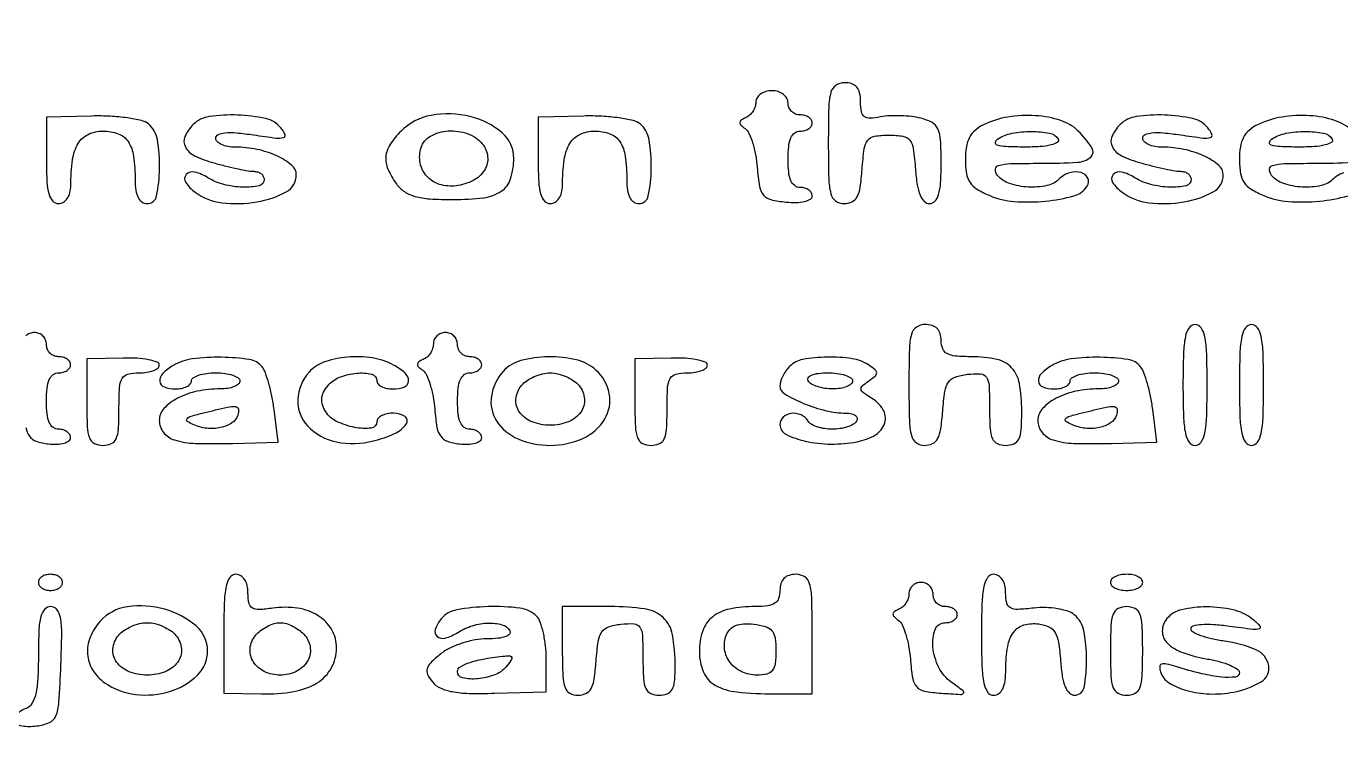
# Model space of a CAD drawing. Extents: x 0 to 1066, y 0 to 761.
# Drawn here: x 984.79 to 998.58, y 119.58 to 127.07 of the extents above; entities that cross this region are included whole.
import ezdxf

# ---------------------------------------------------------------- set-up
doc = ezdxf.new("R2010")
doc.units = 0
doc.header["$MEASUREMENT"] = 0

msp = doc.modelspace()

# ---------------------------------------------------------------- linework, layer by layer
for points in [[(710.559243, 95.267872, -0.000023), (733.258836, 95.240684, -0.000004), (756.324384, 95.211821, -0.198594)], [(542.992229, 95.24091, -0.000004), (565.972908, 95.212432, -0.198597)], [(606.442229, 95.24091, -0.000004), (629.422908, 95.212432, -0.198597)], [(669.892229, 95.24091, -0.000004), (692.872908, 95.212432, -0.198597)], [(998.703, 125.9694, 0.119707), (998.520812, 126.080379, 0.060723), (998.255454, 126.130737, 0.057529), (997.965768, 126.116621, 0.07156), (997.70895, 126.035346, 0.066708), (997.620209, 125.976877, 0.093763), (997.561616, 125.902616, 0.081335), (997.529043, 125.803898, 0.039121), (997.5186, 125.670636, 0.03965), (997.530159, 125.5251, 0.109137), (997.567741, 125.429883, 0.108122), (997.642181, 125.358842, 0.038504), (997.773997, 125.291939, 0.07968), (998.032169, 125.230488, 0.043035), (998.359756, 125.234212, 0.041612), (998.65825, 125.288702, 0.189202)], [(998.614504, 125.532483, 0.127389), (998.507894, 125.469734, -0.143547), (998.375182, 125.397189, -0.067064), (998.178107, 125.381156, -0.066933), (997.983233, 125.417911, -0.14041), (997.857, 125.5041, -0.180724), (997.834823, 125.567776, -0.330369), (997.866885, 125.609035, -0.062612), (997.991564, 125.627491, -0.005475), (998.311941, 125.631, 0.013836), (998.697876, 125.641682, 0.165999)], [(984.78222, 122.859262, 0.114798), (984.821146, 122.765034, 0.159529), (984.891087, 122.713602, 0.050821), (985.01895, 122.685531, 0.036601), (985.108075, 122.68184, 0.058686), (985.183259, 122.693127, 0.081602), (985.234284, 122.716472, 0.249719), (985.2516, 122.748981, 0.139401), (985.241818, 122.783385, 0.100013), (985.214323, 122.812698, 0.085452), (985.173201, 122.832438, 0.069375), (985.1247, 122.8392, -0.164293), (985.068065, 122.858326, -0.129352), (985.028014, 122.9097, -0.075863), (985.004728, 122.999599, -0.025511), (984.9978, 123.1353, -0.025511), (985.004728, 123.271001, -0.075863), (985.028014, 123.3609, -0.129352), (985.068065, 123.412274, -0.164293), (985.1247, 123.4314, 0.064853), (985.173214, 123.437719, 0.082425), (985.214323, 123.456251, 0.098894), (985.241823, 123.483737, 0.148195), (985.2516, 123.516, 0.148195), (985.241823, 123.548263, 0.098894), (985.214323, 123.575749, 0.082425), (985.173214, 123.594281, 0.064853), (985.1247, 123.6006, -0.099038), (985.07627, 123.610288, -0.097945), (985.035077, 123.637877, -0.097945), (985.007488, 123.67907, -0.099038), (984.9978, 123.7275, 0.099038), (984.988112, 123.77593, 0.097945), (984.960523, 123.817123, 0.097945), (984.91933, 123.844712, 0.099038), (984.8709, 123.8544, 0.09335), (984.822459, 123.845277, 0.096425), (984.781277, 123.819194, 0.099164)]]:
    msp.add_lwpolyline(points, format="xyb")
for points in [[(992.4426, 126.27255, -0.080037), (992.434702, 126.223526, -0.064268), (992.411536, 126.175301, -0.065096), (992.377281, 126.135141, -0.087504), (992.33685, 126.109791, 0.046343), (992.28971, 126.085364, 0.240697), (992.275405, 126.060819, 0.216661), (992.286281, 126.032898, 0.038187), (992.330548, 125.995893, -0.132308), (992.370758, 125.946951, -0.030843), (992.408847, 125.846675, -0.02971), (992.439629, 125.721935, -0.025338), (992.457448, 125.587602, 0.019997), (992.481755, 125.388023, 0.133864), (992.5228, 125.297893, 0.163069), (992.599966, 125.250154, 0.033665), (992.75985, 125.22379, 0.029775), (992.86677, 125.219876, 0.051008), (992.955241, 125.230981, 0.070483), (993.015339, 125.254121, 0.272062), (993.0348, 125.28724, 0.139787), (993.025018, 125.321545, 0.099973), (992.997523, 125.350774, 0.08532), (992.956402, 125.370458, 0.069166), (992.9079, 125.3772, -0.164293), (992.851265, 125.396326, -0.129352), (992.811214, 125.4477, -0.075863), (992.787928, 125.537599, -0.025511), (992.781, 125.6733, -0.025511), (992.787928, 125.809001, -0.075863), (992.811214, 125.8989, -0.129352), (992.851265, 125.950274, -0.164293), (992.9079, 125.9694, 0.064853), (992.956414, 125.975719, 0.082425), (992.997523, 125.994251, 0.098894), (993.025023, 126.021737, 0.148195), (993.0348, 126.054, 0.148195), (993.025023, 126.086263, 0.098894), (992.997523, 126.113749, 0.082425), (992.956414, 126.132281, 0.064853), (992.9079, 126.1386, -0.099038), (992.85947, 126.148288, -0.097945), (992.818277, 126.175877, -0.097945), (992.790688, 126.21707, -0.099038), (992.781, 126.2655, 0.130775), (992.768039, 126.314209, 0.10214), (992.73165, 126.355387, 0.08892), (992.676892, 126.382936, 0.072314), (992.6118, 126.3924, 0.069108), (992.547131, 126.383419, 0.085282), (992.492303, 126.357194, 0.099962), (992.455643, 126.318253, 0.139896)], [(993.204, 125.8425, 0.006055), (993.208523, 125.46901, 0.057365), (993.230628, 125.31081, 0.172615), (993.280824, 125.236692, 0.159749), (993.368336, 125.208, 0.112123), (993.451404, 125.226865, 0.160679), (993.505445, 125.278772, 0.086187), (993.538425, 125.380001, 0.017695), (993.558686, 125.56755, -0.015327), (993.581124, 125.784889, -0.13272), (993.618455, 125.87382, -0.191157), (993.689496, 125.915607, -0.038508), (993.8385, 125.9271, -0.038508), (993.987504, 125.915607, -0.191157), (994.058545, 125.87382, -0.13272), (994.095876, 125.784889, -0.015327), (994.118314, 125.56755, 0.021194), (994.136904, 125.406061, 0.058471), (994.167822, 125.295972, 0.098074), (994.210897, 125.231097, 0.199886), (994.266364, 125.208, 0.213541), (994.323025, 125.233355, 0.112314), (994.361125, 125.302181, 0.055946), (994.38248, 125.426499, 0.014587), (994.3884, 125.629388, 0.013186), (994.381917, 125.875172, 0.092517), (994.353872, 125.991154, 0.162173), (994.292378, 126.058056, 0.065102), (994.175337, 126.104252, 0.033089), (994.078501, 126.121848, 0.020518), (993.963192, 126.13023, 0.020555), (993.84817, 126.129129, 0.034566), (993.752337, 126.117595, -0.034342), (993.640257, 126.104055, -0.177245), (993.581528, 126.122176, -0.191456), (993.550977, 126.172873, -0.041024), (993.5424, 126.277232, 0.050702), (993.532975, 126.369942, 0.125681), (993.503336, 126.430879, 0.143563), (993.4511, 126.465318, 0.074563), (993.3732, 126.477, 0.150217), (993.282288, 126.449056, 0.180365), (993.23079, 126.376537, 0.059311), (993.208467, 126.220526, 0.005909)], [(984.9978, 125.662172, 0.012582), (985.00349, 125.4361, 0.055591), (985.02486, 125.304845, 0.119533), (985.064345, 125.23432, 0.208563), (985.1247, 125.208, 0.135856), (985.175433, 125.222044, 0.110063), (985.216544, 125.261068, 0.088772), (985.243387, 125.321975, 0.058056), (985.252755, 125.39835, -0.03228), (985.271835, 125.668131, -0.100176), (985.331491, 125.839592, -0.150395), (985.436385, 125.934933, -0.110237), (985.590816, 125.9694, -0.088447), (985.751891, 125.940682, -0.160678), (985.855523, 125.858326, -0.113007), (985.911962, 125.706359, -0.032648), (985.9284, 125.454881, 0.035349), (985.936043, 125.346912, 0.083558), (985.960421, 125.270297, 0.125617), (986.00074, 125.224762, 0.150151), (986.0553, 125.208, 0.355535), (986.153837, 125.288205, 0.047363), (986.185409, 125.574712, 0.046206), (986.161685, 125.881204, 0.178994), (986.067914, 126.043531, 0.11682), (985.994933, 126.079702, 0.021736), (985.846813, 126.107282, 0.022234), (985.667063, 126.124621, 0.018691), (985.475714, 126.127362), (984.9978, 126.116345)], [(986.53752, 126.03708, 0.093539), (986.451768, 125.911431, 0.230255), (986.456153, 125.802669, 0.15953), (986.552967, 125.710377, 0.04358), (986.75325, 125.635448, 0.007651), (986.882464, 125.601685, 0.008467), (987.008372, 125.573086, 0.007956), (987.116484, 125.552237, 0.042559), (987.17625, 125.546872, -0.078447), (987.216647, 125.54031, -0.090206), (987.250936, 125.521687, -0.100284), (987.273863, 125.494102, -0.124015), (987.282, 125.4618, -0.351039), (987.229406, 125.396119, -0.06279), (987.06163, 125.380136, -0.0546), (986.859294, 125.408552, -0.077562), (986.6925, 125.479747, 0.076928), (986.552814, 125.53958, 0.281331), (986.46458, 125.512542, 0.342133), (986.459194, 125.430645, 0.086664), (986.558053, 125.327983, 0.127994), (986.839497, 125.216624, 0.072902), (987.207625, 125.225233, 0.082846), (987.515298, 125.332079, 0.274402), (987.6204, 125.50917, 0.225478), (987.571511, 125.612071, 0.064324), (987.417199, 125.707799, 0.055243), (987.206313, 125.776844, 0.051554), (986.980393, 125.8002, -0.043784), (986.901536, 125.807119, -0.063561), (986.83491, 125.827873, -0.0833), (986.789825, 125.858398, -0.205166), (986.7744, 125.894406, -0.296661), (986.799166, 125.932473, -0.082784), (986.871399, 125.951074, -0.044796), (986.992363, 125.95075, -0.01416), (987.171845, 125.929011, 0.005453), (987.409312, 125.896044, 0.096222), (987.48635, 125.901045, 0.464211), (987.501747, 125.933335, 0.067206), (987.457586, 126.004005, 0.167362), (987.299787, 126.099978, 0.04474), (987.003976, 126.137254, 0.044837), (986.705497, 126.121216, 0.161919)], [(988.7202, 125.9694, 0.050288), (988.603704, 125.826777, 0.124671), (988.559504, 125.700363, 0.127219), (988.581215, 125.569804, 0.053428), (988.67108, 125.41452, 0.087898), (988.755059, 125.334047, 0.080061), (988.86426, 125.284103, 0.051964), (989.021751, 125.257824, 0.015377), (989.266366, 125.2503, 0.029721), (989.588591, 125.26947, 0.119588), (989.772034, 125.337869, 0.168345), (989.869289, 125.467869, 0.075498), (989.903305, 125.681338, 0.221893), (989.779928, 125.95078, 0.116993), (989.445119, 126.121593, 0.104189), (989.036341, 126.134353, 0.153431)], [(990.1584, 125.662172, 0.012582), (990.16409, 125.4361, 0.055591), (990.18546, 125.304845, 0.119533), (990.224945, 125.23432, 0.208563), (990.2853, 125.208, 0.135856), (990.336033, 125.222044, 0.110063), (990.377144, 125.261068, 0.088772), (990.403987, 125.321975, 0.058056), (990.413355, 125.39835, -0.03228), (990.432435, 125.668131, -0.100176), (990.492091, 125.839592, -0.150395), (990.596985, 125.934933, -0.110237), (990.751416, 125.9694, -0.088447), (990.912491, 125.940682, -0.160678), (991.016123, 125.858326, -0.113007), (991.072562, 125.706359, -0.032648), (991.089, 125.454881, 0.035349), (991.096643, 125.346912, 0.083558), (991.121021, 125.270297, 0.125617), (991.16134, 125.224762, 0.150151), (991.2159, 125.208, 0.355535), (991.314437, 125.288205, 0.047363), (991.346009, 125.574712, 0.046206), (991.322285, 125.881204, 0.178994), (991.228514, 126.043531, 0.11682), (991.155533, 126.079702, 0.021736), (991.007413, 126.107282, 0.022234), (990.827663, 126.124621, 0.018691), (990.636314, 126.127362), (990.1584, 126.116345)], [(994.83255, 126.035346, 0.066708), (994.743809, 125.976877, 0.093763), (994.685216, 125.902616, 0.081335), (994.652643, 125.803898, 0.039121), (994.6422, 125.670636, 0.03965), (994.653759, 125.5251, 0.109137), (994.691341, 125.429883, 0.108122), (994.765781, 125.358842, 0.038504), (994.897597, 125.291939, 0.07968), (995.155769, 125.230488, 0.043035), (995.483356, 125.234212, 0.041612), (995.78185, 125.288702, 0.189202), (995.921165, 125.391935, 0.25213), (995.926659, 125.476184, 0.223507), (995.858956, 125.533461, 0.136069), (995.738104, 125.532483, 0.127389), (995.631494, 125.469734, -0.143547), (995.498782, 125.397189, -0.067064), (995.301707, 125.381156, -0.066933), (995.106833, 125.417911, -0.14041), (994.9806, 125.5041, -0.180724), (994.958423, 125.567776, -0.330369), (994.990485, 125.609035, -0.062612), (995.115164, 125.627491, -0.005475), (995.435541, 125.631, 0.013836), (995.821476, 125.641682, 0.165999), (995.957582, 125.69673, 0.378273), (995.970691, 125.793831, 0.049118), (995.8266, 125.9694, 0.119707), (995.644412, 126.080379, 0.060723), (995.379054, 126.130737, 0.057529), (995.089368, 126.116621, 0.07156)], [(996.26652, 126.03708, 0.093539), (996.180768, 125.911431, 0.230255), (996.185153, 125.802669, 0.15953), (996.281967, 125.710377, 0.04358), (996.48225, 125.635448, 0.007651), (996.611464, 125.601685, 0.008467), (996.737372, 125.573086, 0.007956), (996.845484, 125.552237, 0.042559), (996.90525, 125.546872, -0.078447), (996.945647, 125.54031, -0.090206), (996.979936, 125.521687, -0.100284), (997.002863, 125.494102, -0.124015), (997.011, 125.4618, -0.351039), (996.958406, 125.396119, -0.06279), (996.79063, 125.380136, -0.0546), (996.588294, 125.408552, -0.077562), (996.4215, 125.479747, 0.076928), (996.281814, 125.53958, 0.281331), (996.19358, 125.512542, 0.342133), (996.188194, 125.430645, 0.086664), (996.287053, 125.327983, 0.127994), (996.568497, 125.216624, 0.072902), (996.936625, 125.225233, 0.082846), (997.244298, 125.332079, 0.274402), (997.3494, 125.50917, 0.225478), (997.300511, 125.612071, 0.064324), (997.146199, 125.707799, 0.055243), (996.935313, 125.776844, 0.051554), (996.709393, 125.8002, -0.043784), (996.630536, 125.807119, -0.063561), (996.56391, 125.827873, -0.0833), (996.518825, 125.858398, -0.205166), (996.5034, 125.894406, -0.296661), (996.528166, 125.932473, -0.082784), (996.600399, 125.951074, -0.044796), (996.721363, 125.95075, -0.01416), (996.900845, 125.929011, 0.005453), (997.138312, 125.896044, 0.096222), (997.21535, 125.901045, 0.464211), (997.230747, 125.933335, 0.067206), (997.186586, 126.004005, 0.167362), (997.028787, 126.099978, 0.04474), (996.732976, 126.137254, 0.044837), (996.434497, 126.121216, 0.161919)], [(989.572085, 125.835409, -0.151356), (989.628311, 125.699511, -0.163906), (989.595312, 125.560497, -0.133724), (989.475473, 125.449538, -0.090418), (989.296626, 125.394073, -0.106254), (989.124077, 125.409877, -0.133022), (988.989033, 125.495968, -0.140028), (988.920293, 125.63453, -0.123016), (988.930411, 125.79614, -0.193392), (989.030011, 125.916965, -0.109993), (989.214751, 125.970134, -0.100145), (989.419554, 125.941585, -0.135812)], [(995.6151, 125.8848, -0.409778), (995.607216, 125.850231, -0.084695), (995.543609, 125.823357, -0.042668), (995.426752, 125.806235, -0.015847), (995.260543, 125.801495, -0.009372), (995.069742, 125.80568, -0.06222), (994.975999, 125.821285, -0.369495), (994.957981, 125.849168, -0.219131), (994.9806, 125.8848, -0.095261), (995.13128, 125.945646, -0.048497), (995.335343, 125.965485, -0.047959), (995.52463, 125.947287, -0.209364)], [(998.4915, 125.8848, -0.409778), (998.483616, 125.850231, -0.084695), (998.420009, 125.823357, -0.042668), (998.303152, 125.806235, -0.015847), (998.136943, 125.801495, -0.009372), (997.946142, 125.80568, -0.06222), (997.852399, 125.821285, -0.369495), (997.834381, 125.849168, -0.219131), (997.857, 125.8848, -0.095261), (998.00768, 125.945646, -0.048497), (998.211743, 125.965485, -0.047959), (998.40103, 125.947287, -0.209364)], [(994.05, 123.3045, 0.006055), (994.054523, 122.93101, 0.057365), (994.076628, 122.77281, 0.172615), (994.126824, 122.698692, 0.159749), (994.214336, 122.67, 0.112123), (994.297404, 122.688865, 0.160679), (994.351445, 122.740772, 0.086187), (994.384425, 122.842001, 0.017695), (994.404686, 123.02955, -0.017705), (994.427022, 123.23627, -0.112209), (994.464681, 123.334375, -0.16625), (994.533954, 123.38718, -0.051861), (994.66335, 123.415869, -0.041038), (994.802318, 123.420391, -0.241272), (994.863579, 123.385072, -0.133908), (994.890919, 123.29915, -0.010461), (994.896, 123.056319, 0.013596), (994.901806, 122.842859, 0.089848), (994.926413, 122.73944, 0.188426), (994.977462, 122.688381, 0.103622), (995.0652, 122.67, 0.099499), (995.152375, 122.687521, 0.186817), (995.203413, 122.736623, 0.093931), (995.228367, 122.835157, 0.015183), (995.2344, 123.03378, 0.043146), (995.209762, 123.318765, 0.144539), (995.127469, 123.485045, 0.15518), (994.97219, 123.573177, 0.05213), (994.70988, 123.6006, -0.019179), (994.538995, 123.607157, -0.102297), (994.449735, 123.632882, -0.18179), (994.404332, 123.683958, -0.092012), (994.3884, 123.7698, 0.072254), (994.377669, 123.843669, 0.124864), (994.3461, 123.8967, 0.124864), (994.293069, 123.928269, 0.072254), (994.2192, 123.939, 0.150217), (994.128288, 123.911056, 0.180365), (994.07679, 123.838537, 0.059311), (994.054467, 123.682526, 0.005909)], [(996.9264, 123.3045, 0.007659), (996.931457, 122.974372, 0.041714), (996.95178, 122.7969, 0.098409), (996.990562, 122.703505, 0.250296), (997.0533, 122.67, 0.250296), (997.116038, 122.703505, 0.098409), (997.15482, 122.7969, 0.041714), (997.175143, 122.974372, 0.007659), (997.1802, 123.3045, 0.007659), (997.175143, 123.634628, 0.041714), (997.15482, 123.8121, 0.098409), (997.116038, 123.905495, 0.250296), (997.0533, 123.939, 0.250296), (996.990562, 123.905495, 0.098409), (996.95178, 123.8121, 0.041714), (996.931457, 123.634628, 0.007659)], [(997.5186, 123.3045, 0.007659), (997.523657, 122.974372, 0.041714), (997.54398, 122.7969, 0.098409), (997.582762, 122.703505, 0.250296), (997.6455, 122.67, 0.250296), (997.708238, 122.703505, 0.098409), (997.74702, 122.7969, 0.041714), (997.767343, 122.974372, 0.007659), (997.7724, 123.3045, 0.007659), (997.767343, 123.634628, 0.041714), (997.74702, 123.8121, 0.098409), (997.708238, 123.905495, 0.250296), (997.6455, 123.939, 0.250296), (997.582762, 123.905495, 0.098409), (997.54398, 123.8121, 0.041714), (997.523657, 123.634628, 0.007659)], [(989.0586, 123.73455, -0.080037), (989.050702, 123.685526, -0.064268), (989.027536, 123.637301, -0.065096), (988.993281, 123.597141, -0.087504), (988.95285, 123.571791, 0.046343), (988.90571, 123.547364, 0.240697), (988.891405, 123.522819, 0.216661), (988.902281, 123.494898, 0.038187), (988.946548, 123.457893, -0.132308), (988.986758, 123.408951, -0.030843), (989.024847, 123.308675, -0.02971), (989.055629, 123.183935, -0.025338), (989.073448, 123.049602, 0.020489), (989.09682, 122.859262, 0.114798), (989.135746, 122.765034, 0.159529), (989.205687, 122.713602, 0.050821), (989.33355, 122.685531, 0.036601), (989.422675, 122.68184, 0.058686), (989.497859, 122.693127, 0.081602), (989.548884, 122.716472, 0.249719), (989.5662, 122.748981, 0.139401), (989.556418, 122.783385, 0.100013), (989.528923, 122.812698, 0.085452), (989.487801, 122.832438, 0.069375), (989.4393, 122.8392, -0.164293), (989.382665, 122.858326, -0.129352), (989.342614, 122.9097, -0.075863), (989.319328, 122.999599, -0.025511), (989.3124, 123.1353, -0.025511), (989.319328, 123.271001, -0.075863), (989.342614, 123.3609, -0.129352), (989.382665, 123.412274, -0.164293), (989.4393, 123.4314, 0.064853), (989.487814, 123.437719, 0.082425), (989.528923, 123.456251, 0.098894), (989.556423, 123.483737, 0.148195), (989.5662, 123.516, 0.148195), (989.556423, 123.548263, 0.098894), (989.528923, 123.575749, 0.082425), (989.487814, 123.594281, 0.064853), (989.4393, 123.6006, -0.099038), (989.39087, 123.610288, -0.097945), (989.349677, 123.637877, -0.097945), (989.322088, 123.67907, -0.099038), (989.3124, 123.7275, 0.099038), (989.302712, 123.77593, 0.097945), (989.275123, 123.817123, 0.097945), (989.23393, 123.844712, 0.099038), (989.1855, 123.8544, 0.09335), (989.137059, 123.845277, 0.096425), (989.095877, 123.819194, 0.099164), (989.068313, 123.78028, 0.105033)], [(985.4208, 123.124571, 0.010193), (985.426071, 122.866019, 0.079054), (985.449822, 122.747971, 0.189957), (985.500978, 122.691012, 0.116417), (985.59, 122.67, 0.102588), (985.677605, 122.688166, 0.188085), (985.72865, 122.738737, 0.090841), (985.753341, 122.840942, 0.013964), (985.7592, 123.0507, -0.012699), (985.764959, 123.277418, -0.114574), (985.7921, 123.37218, -0.210352), (985.851688, 123.417389, -0.058662), (985.9707, 123.4314, 0.0367), (986.051699, 123.437353, 0.055337), (986.120072, 123.455344, 0.072544), (986.166856, 123.481679, 0.23237), (986.1822, 123.512912, 0.319617), (986.15995, 123.544164, 0.035444), (986.070369, 123.568236, 0.032776), (985.947424, 123.583825, 0.02017), (985.8015, 123.586783), (985.4208, 123.579142)], [(986.33025, 123.509224, 0.061831), (986.218351, 123.423995, 0.224089), (986.188018, 123.342294, 0.292314), (986.233562, 123.282903, 0.087176), (986.3514, 123.2622, 0.048028), (986.416154, 123.268434, 0.068025), (986.470898, 123.287051, 0.088204), (986.507785, 123.314493, 0.191087), (986.5206, 123.3468, -0.254951), (986.538329, 123.379309, -0.06271), (986.595154, 123.406549, -0.048861), (986.677173, 123.425244, -0.031626), (986.7744, 123.4314, -0.031626), (986.871627, 123.425244, -0.048861), (986.953646, 123.406549, -0.06271), (987.010471, 123.379309, -0.254951), (987.0282, 123.3468, -0.222284), (987.013055, 123.314417, -0.076698), (986.96769, 123.287051, -0.058327), (986.901086, 123.268391, -0.039182), (986.822207, 123.2622, 0.05091), (986.579989, 123.237473, 0.068443), (986.372331, 123.163985, 0.087083), (986.231122, 123.056517, 0.18883), (986.1822, 122.931595, 0.169837), (986.226128, 122.806003, 0.150001), (986.341013, 122.727391, 0.068634), (986.560802, 122.690736, 0.01415), (986.9544, 122.690775), (987.430499, 122.704298), (987.387124, 123.046699, 0.018186), (987.36438, 123.185538, 0.019306), (987.331953, 123.319584, 0.01931), (987.29528, 123.432291, 0.079007), (987.260216, 123.49485, 0.190877), (987.128496, 123.571148, 0.033099), (986.836109, 123.595068, 0.03601), (986.531955, 123.577855, 0.100054)], [(987.753614, 123.438377, 0.175313), (987.635958, 123.150893, 0.201318), (987.738707, 122.874536, 0.156462), (988.040735, 122.70674, 0.11133), (988.430547, 122.716507, 0.045378), (988.650399, 122.793657, 0.129269), (988.774995, 122.895509, 0.424359), (988.761524, 122.972027, 0.149569), (988.64265, 123.0084, 0.049215), (988.575203, 123.001745, 0.069212), (988.518173, 122.981898, 0.089389), (988.479782, 122.952627, 0.187419), (988.4664, 122.918181, -0.381084), (988.407297, 122.851896, -0.076752), (988.235409, 122.858566, -0.062832), (988.043075, 122.921767, -0.143105), (987.929939, 123.022459, -0.058926), (987.895428, 123.095472, -0.10215), (987.887413, 123.161821, -0.099317), (987.90631, 123.227202, -0.053396), (987.952915, 123.297409, -0.127598), (988.07452, 123.385006, -0.06874), (988.255411, 123.427964, -0.084311), (988.411617, 123.416645, -0.345388), (988.4664, 123.3468, 0.191087), (988.479215, 123.314493, 0.088204), (988.516103, 123.287051, 0.068025), (988.570846, 123.268434, 0.048028), (988.6356, 123.2622, 0.089316), (988.755432, 123.283778, 0.307231), (988.798918, 123.344907, 0.219872), (988.762625, 123.428252, 0.059033), (988.641162, 123.513023, 0.084178), (988.419842, 123.587212, 0.059918), (988.157939, 123.596588, 0.062338), (987.915337, 123.545279, 0.126238)], [(989.790812, 123.445889, 0.146194), (989.667374, 123.187212, 0.182566), (989.721486, 122.928589, 0.152759), (989.947785, 122.737898, 0.099587), (990.2853, 122.67, 0.106187), (990.626821, 122.743357, 0.151692), (990.857423, 122.947351, 0.186585), (990.904814, 123.213013, 0.162108), (990.765089, 123.460588, 0.12644), (990.560364, 123.568218, 0.06197), (990.265473, 123.600398, 0.062506), (989.976407, 123.559681, 0.143586)], [(991.1736, 123.124571, 0.010193), (991.178871, 122.866019, 0.079054), (991.202622, 122.747971, 0.189957), (991.253778, 122.691012, 0.116417), (991.3428, 122.67, 0.102588), (991.430405, 122.688166, 0.188085), (991.48145, 122.738737, 0.090841), (991.506141, 122.840942, 0.013964), (991.512, 123.0507, -0.012699), (991.517759, 123.277418, -0.114574), (991.5449, 123.37218, -0.210352), (991.604488, 123.417389, -0.058662), (991.7235, 123.4314, 0.0367), (991.804499, 123.437353, 0.055337), (991.872872, 123.455344, 0.072544), (991.919656, 123.481679, 0.23237), (991.935, 123.512912, 0.319617), (991.91275, 123.544164, 0.035444), (991.823169, 123.568236, 0.032776), (991.700224, 123.583825, 0.02017), (991.5543, 123.586783), (991.1736, 123.579142)], [(992.79792, 123.49908, 0.043913), (992.759068, 123.452731, 0.03666), (992.726222, 123.397506, 0.038146), (992.703647, 123.342121, 0.07785), (992.6964, 123.295856, 0.266532), (992.74585, 123.20968, 0.034117), (992.944487, 123.111096, 0.03796), (993.180212, 123.03387, 0.06025), (993.390817, 123.0084, -0.052101), (993.449012, 123.00232, -0.113118), (993.489566, 122.983549, -0.187017), (993.506275, 122.955816, -0.183539), (993.5001, 122.9238, -0.128561), (993.465988, 122.891281, -0.04604), (993.403978, 122.864051, -0.041947), (993.327269, 122.845449, -0.038534), (993.2463, 122.8392, -0.038534), (993.165331, 122.845449, -0.041947), (993.088622, 122.864051, -0.04604), (993.026612, 122.891281, -0.128561), (992.9925, 122.9238, 0.150078), (992.917272, 122.989686, 0.136065), (992.81488, 123.005254, 0.159229), (992.730109, 122.965822, 0.207817), (992.6964, 122.888222, 0.283), (992.759068, 122.786368, 0.062267), (992.961114, 122.714153, 0.052599), (993.22991, 122.683432, 0.048573), (993.506714, 122.707959, 0.089088), (993.698988, 122.781025, 0.185587), (993.796143, 122.905451, 0.218641), (993.776957, 123.047162, 0.118844), (993.64815, 123.171848, -0.022856), (993.568221, 123.224018, -0.209343), (993.547583, 123.258913, -0.247289), (993.560948, 123.294049, -0.031527), (993.627, 123.345252, 0.02517), (993.695879, 123.39726, 0.221976), (993.7116, 123.430926, 0.225263), (993.695772, 123.464275, 0.025914), (993.627, 123.514705, 0.110082), (993.454106, 123.580103, 0.040318), (993.191729, 123.596324, 0.039278), (992.936637, 123.57141, 0.153571)], [(995.55165, 123.509224, 0.061831), (995.439751, 123.423995, 0.224089), (995.409418, 123.342294, 0.292314), (995.454962, 123.282903, 0.087176), (995.5728, 123.2622, 0.048028), (995.637554, 123.268434, 0.068025), (995.692298, 123.287051, 0.088204), (995.729185, 123.314493, 0.191087), (995.742, 123.3468, -0.254951), (995.759729, 123.379309, -0.06271), (995.816554, 123.406549, -0.048861), (995.898573, 123.425244, -0.031626), (995.9958, 123.4314, -0.031626), (996.093027, 123.425244, -0.048861), (996.175046, 123.406549, -0.06271), (996.231871, 123.379309, -0.254951), (996.2496, 123.3468, -0.222284), (996.234455, 123.314417, -0.076698), (996.18909, 123.287051, -0.058327), (996.122486, 123.268391, -0.039182), (996.043607, 123.2622, 0.05091), (995.801389, 123.237473, 0.068443), (995.593731, 123.163985, 0.087083), (995.452522, 123.056517, 0.18883), (995.4036, 122.931595, 0.169837), (995.447528, 122.806003, 0.150001), (995.562413, 122.727391, 0.068634), (995.782202, 122.690736, 0.01415), (996.1758, 122.690775), (996.651899, 122.704298), (996.608524, 123.046699, 0.018186), (996.58578, 123.185538, 0.019306), (996.553353, 123.319584, 0.01931), (996.51668, 123.432291, 0.079007), (996.481616, 123.49485, 0.190877), (996.349896, 123.571148, 0.033099), (996.057509, 123.595068, 0.03601), (995.753355, 123.577855, 0.100054)], [(990.587285, 123.297409, -0.153168), (990.645036, 123.156414, -0.18011), (990.606518, 123.018109, -0.144182), (990.475348, 122.917065, -0.092764), (990.2853, 122.8815, -0.092764), (990.095252, 122.917065, -0.144182), (989.964082, 123.018109, -0.18011), (989.925564, 123.156414, -0.153168), (989.983315, 123.297409, -0.070664), (990.039851, 123.348719, -0.0446), (990.117894, 123.39204, -0.043987), (990.204093, 123.421535, -0.060516), (990.2853, 123.4314, -0.060516), (990.366507, 123.421535, -0.043987), (990.452706, 123.39204, -0.0446), (990.530749, 123.348719, -0.070664)], [(993.4578, 123.3468, -0.222681), (993.442625, 123.314416, -0.076538), (993.397139, 123.287051, -0.058208), (993.330369, 123.26839, -0.039081), (993.251293, 123.2622, -0.037634), (993.168412, 123.268447, -0.041396), (993.090088, 123.287051, -0.045439), (993.026904, 123.314271, -0.130646), (992.9925, 123.3468, -0.297719), (992.993334, 123.379944, -0.145541), (993.027695, 123.407609, -0.069343), (993.098783, 123.425787, -0.027979), (993.199007, 123.4314, -0.031003), (993.29815, 123.425247, -0.048032), (993.38178, 123.406549, -0.061379), (993.439829, 123.379323, -0.257909)], [(987.00709, 122.98725, -0.169455), (986.944229, 122.905774, -0.092564), (986.826282, 122.856831, -0.079314), (986.680047, 122.849449, -0.076484), (986.536808, 122.887635, -0.053672), (986.47649, 122.922207, -0.444081), (986.473487, 122.95009, -0.141273), (986.516046, 122.976863, -0.010964), (986.6475, 123.011681, -0.004159), (986.899773, 123.070396, -0.072173), (986.98376, 123.076813, -0.354651), (987.012788, 123.0498, -0.115795)], [(996.22849, 122.98725, -0.169455), (996.165629, 122.905774, -0.092564), (996.047682, 122.856831, -0.079314), (995.901447, 122.849449, -0.076484), (995.758208, 122.887635, -0.053672), (995.69789, 122.922207, -0.444081), (995.694887, 122.95009, -0.141273), (995.737446, 122.976863, -0.010964), (995.8689, 123.011681, -0.004159), (996.121173, 123.070396, -0.072173), (996.20516, 123.076813, -0.354651), (996.234188, 123.0498, -0.115795)], [(984.9132, 121.2318, 0.148195), (984.922977, 121.199537, 0.098894), (984.950477, 121.172051, 0.082425), (984.991586, 121.153519, 0.064853), (985.0401, 121.1472, 0.064853), (985.088614, 121.153519, 0.082425), (985.129723, 121.172051, 0.098894), (985.157223, 121.199537, 0.148195), (985.167, 121.2318, 0.148195), (985.157223, 121.264063, 0.098894), (985.129723, 121.291549, 0.082425), (985.088614, 121.310081, 0.064853), (985.0401, 121.3164, 0.064853), (984.991586, 121.310081, 0.082425), (984.950477, 121.291549, 0.098894), (984.922977, 121.264063, 0.148195)], [(986.859, 120.692629), (986.859, 120.068858), (987.258681, 120.060836, 0.047068), (987.593861, 120.085683, 0.09594), (987.839988, 120.178146, 0.128615), (987.989091, 120.33367, 0.127813), (988.0434, 120.542655, 0.131753), (987.991831, 120.734962, 0.122766), (987.849986, 120.881741, 0.103695), (987.633679, 120.961075, 0.07278), (987.373483, 120.960964, -0.02208), (987.227118, 120.946046, -0.152149), (987.157848, 120.963333, -0.211467), (987.122936, 121.013555, -0.047703), (987.1128, 121.119552, 0.054055), (987.104105, 121.199742, 0.089387), (987.078015, 121.262442, 0.113975), (987.037244, 121.302073, 0.136907), (986.9859, 121.3164, 0.248105), (986.923281, 121.28329, 0.099658), (986.884453, 121.191288, 0.042354), (986.864084, 121.016552, 0.007847)], [(992.6964, 121.1472, -0.082016), (992.682716, 121.064335, -0.167908), (992.64283, 121.012948, -0.115658), (992.567592, 120.985676, -0.029372), (992.437038, 120.978, 0.048529), (992.166197, 120.951651, 0.121056), (991.987057, 120.868428, 0.144054), (991.885385, 120.722591, 0.080844), (991.8504, 120.50763, 0.098229), (991.893417, 120.290778, 0.167907), (992.014407, 120.15404, 0.103662), (992.243041, 120.081526, 0.025141), (992.641065, 120.0615), (993.0348, 120.0615), (993.0348, 120.68895, 0.006012), (993.030311, 121.062286, 0.059909), (993.007947, 121.216819, 0.180949), (992.956458, 121.288724, 0.148924), (992.8656, 121.3164, 0.072254), (992.791731, 121.305669, 0.124864), (992.7387, 121.2741, 0.124864), (992.707131, 121.221069, 0.072254)], [(994.8114, 120.6819, 0.007659), (994.816457, 120.351772, 0.041714), (994.83678, 120.1743, 0.098409), (994.875562, 120.080905, 0.250296), (994.9383, 120.0474, 0.158554), (994.994112, 120.065555, 0.12706), (995.034505, 120.114591, 0.078759), (995.058671, 120.198919, 0.029305), (995.066495, 120.32235, -0.039546), (995.086461, 120.56015, -0.118036), (995.149302, 120.709701, -0.167571), (995.257463, 120.784648, -0.103963), (995.413167, 120.795052, -0.072631), (995.519893, 120.763729, -0.153504), (995.583204, 120.706486, -0.096319), (995.619471, 120.603637, -0.018687), (995.641114, 120.40695, 0.021194), (995.659704, 120.245461, 0.058471), (995.690622, 120.135372, 0.098074), (995.733697, 120.070497, 0.199886), (995.789164, 120.0474, 0.359294), (995.888146, 120.12907, 0.048902), (995.915084, 120.416801, 0.047299), (995.884429, 120.725735, 0.172851), (995.785465, 120.892433, 0.096267), (995.716542, 120.930156, 0.036429), (995.609343, 120.955936, 0.034417), (995.485498, 120.96766, 0.035463), (995.362465, 120.96208, -0.017451), (995.191976, 120.948185, -0.135748), (995.114899, 120.965698, -0.218508), (995.076712, 121.016216, -0.054308), (995.0652, 121.121888, 0.055303), (995.056446, 121.200794, 0.089507), (995.030252, 121.262831, 0.113154), (994.989452, 121.302187, 0.136345), (994.9383, 121.3164, 0.250296), (994.875562, 121.282895, 0.098409), (994.83678, 121.1895, 0.041714), (994.816457, 121.012028, 0.007659)], [(996.165, 121.2318, 0.191087), (996.177815, 121.199493, 0.088204), (996.214703, 121.172051, 0.068025), (996.269446, 121.153434, 0.048028), (996.3342, 121.1472, 0.048028), (996.398954, 121.153434, 0.068025), (996.453698, 121.172051, 0.088204), (996.490585, 121.199493, 0.191087), (996.5034, 121.2318, 0.191087), (996.490585, 121.264107, 0.088204), (996.453698, 121.291549, 0.068025), (996.398954, 121.310166, 0.048028), (996.3342, 121.3164, 0.048028), (996.269446, 121.310166, 0.068025), (996.214703, 121.291549, 0.088204), (996.177815, 121.264107, 0.191087)], [(994.05, 121.11195, -0.080037), (994.042102, 121.062926, -0.064268), (994.018936, 121.014701, -0.065096), (993.984681, 120.974541, -0.087504), (993.94425, 120.949191, 0.046343), (993.89711, 120.924764, 0.240697), (993.882805, 120.900219, 0.216661), (993.893681, 120.872298, 0.038187), (993.937948, 120.835293, -0.132308), (993.978158, 120.786351, -0.030843), (994.016247, 120.686075, -0.02971), (994.047029, 120.561335, -0.025338), (994.064848, 120.427002, 0.019484), (994.089498, 120.222867, 0.144912), (994.131301, 120.135651, 0.165524), (994.211193, 120.091178, 0.027455), (994.3884, 120.068916, 0.003169), (994.59165, 120.055943, 0.226058), (994.622088, 120.068357, 0.440708), (994.619918, 120.092062, 0.006494), (994.49415, 120.184985, -0.12334), (994.363584, 120.339364, -0.089038), (994.301233, 120.557036, -0.120419), (994.326427, 120.738013, -0.307363), (994.4307, 120.8088, 0.064853), (994.479214, 120.815119, 0.082425), (994.520323, 120.833651, 0.098894), (994.547823, 120.861137, 0.148195), (994.5576, 120.8934, 0.148195), (994.547823, 120.925663, 0.098894), (994.520323, 120.953149, 0.082425), (994.479214, 120.971681, 0.064853), (994.4307, 120.978, -0.099038), (994.38227, 120.987688, -0.097945), (994.341077, 121.015277, -0.097945), (994.313488, 121.05647, -0.099038), (994.3038, 121.1049, 0.099038), (994.294112, 121.15333, 0.097945), (994.266523, 121.194523, 0.097945), (994.22533, 121.222112, 0.099038), (994.1769, 121.2318, 0.09335), (994.128459, 121.222677, 0.096425), (994.087277, 121.196594, 0.099164), (994.059713, 121.15768, 0.105033)], [(984.9132, 120.467745, -0.012813), (984.906874, 120.220915, -0.043026), (984.884772, 120.060889, -0.072643), (984.845939, 119.960257, -0.174509), (984.7863, 119.908794, 0.085925), (984.678216, 119.844322, 0.360091), (984.666318, 119.775118, 0.235682), (984.741321, 119.725239, 0.059698), (984.89205, 119.724531, 0.071294), (985.028837, 119.760466, 0.199868), (985.096925, 119.829706, 0.079722), (985.128888, 119.970419, 0.005938), (985.149556, 120.36465, 0.007174), (985.158189, 120.694634, 0.045667), (985.144897, 120.861551, 0.120346), (985.108124, 120.946095, 0.234402), (985.043806, 120.978, 0.212477), (984.980213, 120.949698, 0.121279), (984.939764, 120.874221, 0.05242), (984.918591, 120.730073, 0.010274)], [(985.560812, 120.823289, 0.087841), (985.455984, 120.656208, 0.115381), (985.428212, 120.478885, 0.120514), (985.482027, 120.313319, 0.101761), (985.608824, 120.179097, 0.123982), (985.933032, 120.055468, 0.104614), (986.299665, 120.088875, 0.12062), (986.583831, 120.258989, 0.200446), (986.6898, 120.5127, 0.219487), (986.568715, 120.775248, 0.109962), (986.238843, 120.950143, 0.102661), (985.846998, 120.975199, 0.175387)], [(989.141503, 120.849056, 0.085709), (989.077718, 120.738096, 0.318437), (989.097742, 120.664558, 0.249271), (989.183905, 120.64711, 0.067467), (989.3151, 120.706253, -0.064662), (989.470259, 120.777244, -0.066892), (989.636614, 120.805179, -0.078379), (989.77879, 120.787508, -0.186398), (989.8623, 120.7242, -0.328316), (989.859582, 120.690672, -0.129674), (989.819058, 120.663093, -0.061039), (989.737752, 120.645106, -0.023951), (989.622865, 120.6396, 0.046174), (989.496746, 120.627928, 0.032741), (989.358975, 120.592746, 0.033219), (989.230725, 120.541239, 0.058152), (989.134166, 120.480096, 0.023278), (989.030999, 120.388289, 0.129101), (988.993147, 120.325178, 0.18648), (988.998361, 120.264151, 0.05976), (989.048592, 120.186359, 0.113818), (989.131294, 120.123304, 0.061496), (989.254179, 120.085033, 0.039526), (989.433548, 120.067024, 0.012672), (989.701498, 120.068172), (990.243, 120.084219), (990.243, 120.42959, 0.026739), (990.235526, 120.56925, 0.02912), (990.213179, 120.703329, 0.030357), (990.180669, 120.814673, 0.110604), (990.14148, 120.87648, 0.167107), (989.96773, 120.961322, 0.037644), (989.634377, 120.97728, 0.037357), (989.303434, 120.943374, 0.177143)], [(990.4122, 120.5127, 0.009984), (990.417443, 120.250171, 0.075033), (990.44082, 120.128434, 0.183879), (990.49081, 120.069467, 0.126645), (990.576536, 120.0474, 0.112123), (990.659604, 120.066265, 0.160679), (990.713645, 120.118172, 0.086187), (990.746625, 120.219401, 0.017695), (990.766886, 120.40695, -0.017705), (990.789222, 120.61367, -0.112209), (990.826881, 120.711775, -0.16625), (990.896154, 120.76458, -0.051861), (991.02555, 120.793269, -0.041038), (991.164518, 120.797791, -0.241272), (991.225779, 120.762472, -0.133908), (991.253119, 120.67655, -0.010461), (991.2582, 120.433719, 0.013596), (991.264006, 120.220259, 0.089848), (991.288613, 120.11684, 0.188426), (991.339662, 120.065781, 0.103622), (991.4274, 120.0474, 0.088662), (991.512453, 120.062601, 0.178332), (991.563587, 120.106258, 0.106491), (991.58974, 120.191108, 0.021705), (991.5966, 120.349062, 0.042375), (991.568295, 120.682442, 0.165185), (991.471037, 120.861828, 0.152996), (991.279471, 120.952701, 0.034838), (990.916823, 120.978), (990.4122, 120.978)], [(996.165, 120.5127, 0.009792), (996.170203, 120.247044, 0.077556), (996.193841, 120.126713, 0.189837), (996.245019, 120.068828, 0.118451), (996.3342, 120.0474, 0.118451), (996.423381, 120.068828, 0.189837), (996.474559, 120.126713, 0.077556), (996.498197, 120.247044, 0.009792), (996.5034, 120.5127, 0.009792), (996.498197, 120.778356, 0.077556), (996.474559, 120.898687, 0.189837), (996.423381, 120.956572, 0.118451), (996.3342, 120.978, 0.118451), (996.245019, 120.956572, 0.189837), (996.193841, 120.898687, 0.077556), (996.170203, 120.778356, 0.009792)], [(996.7572, 120.8511, 0.174378), (996.709364, 120.719005, 0.200709), (996.760513, 120.595973, 0.111869), (996.923172, 120.494484, 0.041938), (997.18507, 120.427277, -0.02379), (997.31285, 120.399382, -0.035721), (997.420626, 120.361993, -0.039298), (997.498132, 120.321258, -0.257568), (997.5186, 120.284162, -0.383727), (997.477216, 120.238178, -0.050353), (997.334067, 120.237523, -0.035618), (997.122548, 120.273234, -0.016124), (996.851624, 120.34842, 0.020364), (996.752068, 120.375141, 0.138691), (996.701768, 120.372416, 0.308846), (996.681926, 120.345874, 0.09114), (996.689337, 120.292879, 0.175713), (996.780105, 120.177975, 0.070988), (996.965839, 120.096675, 0.060479), (997.204679, 120.060565, 0.053723), (997.455307, 120.08018, 0.08475), (997.747648, 120.1884, 0.315008), (997.826276, 120.356802, 0.252879), (997.695281, 120.522526, 0.068408), (997.361593, 120.614854, -0.021894), (997.227255, 120.638899, -0.033617), (997.113987, 120.672466, -0.036006), (997.031816, 120.709882, -0.274478), (997.011, 120.744945, -0.33962), (997.03496, 120.776151, -0.047405), (997.120669, 120.790552, -0.035335), (997.247693, 120.79069, -0.016125), (997.41285, 120.773818, 0.003652), (997.663767, 120.741844, 0.106688), (997.727686, 120.747814, 0.564688), (997.734227, 120.774896, 0.02829), (997.65048, 120.848812, 0.111455), (997.453275, 120.942756, 0.055059), (997.176103, 120.97409, 0.055704), (996.910911, 120.94514, 0.166012)], [(986.357285, 120.674809, -0.153168), (986.415036, 120.533814, -0.18011), (986.376518, 120.395509, -0.144182), (986.245348, 120.294465, -0.092764), (986.0553, 120.2589, -0.092764), (985.865252, 120.294465, -0.144182), (985.734082, 120.395509, -0.18011), (985.695564, 120.533814, -0.153168), (985.753315, 120.674809, -0.070664), (985.809851, 120.726119, -0.0446), (985.887894, 120.76944, -0.043987), (985.974093, 120.798935, -0.060516), (986.0553, 120.8088, -0.060516), (986.136507, 120.798935, -0.043987), (986.222706, 120.76944, -0.0446), (986.300749, 120.726119, -0.070664)], [(987.710885, 120.674809, -0.151244), (987.767179, 120.538833, -0.164062), (987.734197, 120.399806, -0.14379), (987.617821, 120.296282, -0.110799), (987.4512, 120.2589, -0.110799), (987.284579, 120.296282, -0.14379), (987.168203, 120.399806, -0.164062), (987.135221, 120.538833, -0.151244), (987.191515, 120.674809, -0.057025), (987.245019, 120.726086, -0.043495), (987.313668, 120.76944, -0.044543), (987.386222, 120.799036, -0.074711), (987.4512, 120.8088, -0.074711), (987.516178, 120.799036, -0.044543), (987.588732, 120.76944, -0.043495), (987.657381, 120.726086, -0.057025)], [(992.6541, 120.5127, -0.030106), (992.645978, 120.377937, -0.139017), (992.616093, 120.306587, -0.173128), (992.557299, 120.270132, -0.053092), (992.45182, 120.2589, -0.108781), (992.294654, 120.293503, -0.121631), (992.173861, 120.390286, -0.128102), (992.115971, 120.527815, -0.128198), (992.132555, 120.676067, -0.099892), (992.171823, 120.737937, -0.105392), (992.23135, 120.778324, -0.083725), (992.313746, 120.796669, -0.041655), (992.420969, 120.793316, -0.041896), (992.544622, 120.768473, -0.15), (992.611288, 120.724817, -0.139669), (992.644655, 120.649225, -0.03455)], [(989.82, 120.3435, -0.132104), (989.70285, 120.260679, -0.064604), (989.523175, 120.219807, -0.076959), (989.365851, 120.229096, -0.353233), (989.3124, 120.295316, -0.268435), (989.342054, 120.346571, -0.050978), (989.444494, 120.392308, -0.037701), (989.600531, 120.430937, -0.017105), (989.809209, 120.458879, -0.043932), (989.864926, 120.459497, -0.365263), (989.881617, 120.443081, -0.183009), (989.872893, 120.411406, -0.01549)]]:
    msp.add_lwpolyline(points, format="xyb", close=True)

doc.saveas('drawing.dxf')
